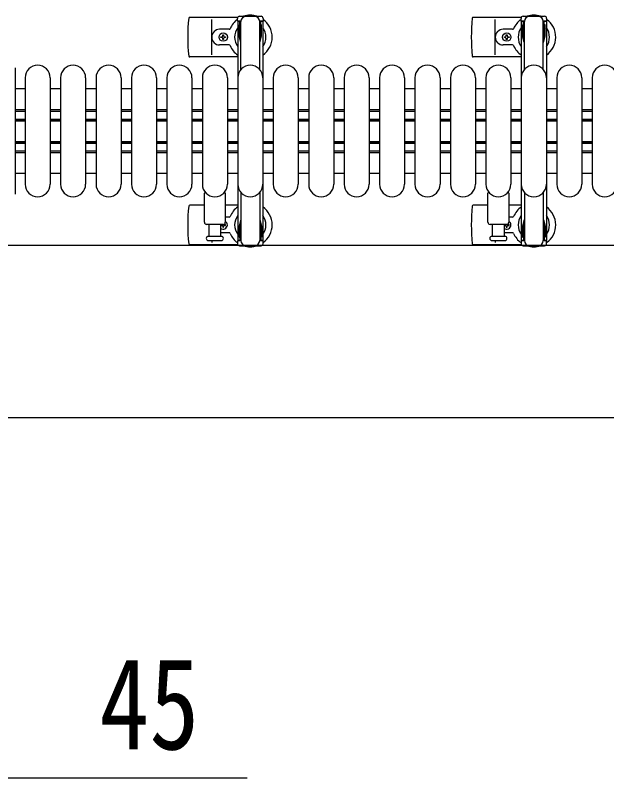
# Model space of a CAD drawing. Units: millimetres, scale not verified. Extents: x -16820 to 16820, y -11880 to 11880.
# Drawn here: x 2599 to 3166, y -1382 to -651 of the extents above; entities that cross this region are included whole.
import ezdxf
from ezdxf.enums import TextEntityAlignment as Align

# ---------------------------------------------------------------- set-up
doc = ezdxf.new("R2010")
doc.units = ezdxf.units.MM
doc.header["$LTSCALE"] = 50
for name, color, linetype in [('0-2_YKK_11', 7, 'Continuous'), ('0-4_YKK_13', 4, 'Continuous'), ('0-5_YKK_A1', 4, 'Continuous'), ('0-6_YKK_D', 6, 'Continuous')]:
    doc.layers.add(name, color=color, linetype=linetype)
doc.styles.add('ＭＳ ゴシック', font='')
doc.styles.get('ＭＳ ゴシック').set_extended_font_data('MS Gothic')

msp = doc.modelspace()

# ---------------------------------------------------------------- linework, layer by layer
at = {"layer": '0-2_YKK_11'}
for p, q in [((2608.08, -721.5), (2598.58, -721.5)), ((2642.08, -721.5), (2632.08, -721.5)), ((2676.08, -721.5), (2666.08, -721.5)), ((2710.08, -721.5), (2700.08, -721.5)), ((2744.08, -721.5), (2734.08, -721.5)), ((2778.08, -721.5), (2768.08, -721.5)), ((2812.08, -721.5), (2802.08, -721.5)), ((2846.08, -721.5), (2836.08, -721.5)), ((2880.08, -721.5), (2870.08, -721.5)), ((2914.08, -721.5), (2904.08, -721.5)), ((2948.08, -721.5), (2938.08, -721.5)), ((2982.08, -721.5), (2972.08, -721.5)), ((3016.08, -721.5), (3006.08, -721.5)), ((3050.08, -721.5), (3040.08, -721.5)), ((3084.08, -721.5), (3074.08, -721.5)), ((3118.08, -721.5), (3108.08, -721.5)), ((3152.08, -721.5), (3142.08, -721.5)), ((2598.58, -741.5), (2608.08, -741.5)), ((2598.58, -743.1), (2608.08, -743.1)), ((2632.08, -741.5), (2642.08, -741.5)), ((2632.08, -743.1), (2642.08, -743.1)), ((2666.08, -741.5), (2676.08, -741.5)), ((2666.08, -743.1), (2676.08, -743.1)), ((2700.08, -741.5), (2710.08, -741.5)), ((2700.08, -743.1), (2710.08, -743.1)), ((2734.08, -741.5), (2744.08, -741.5)), ((2734.08, -743.1), (2744.08, -743.1)), ((2768.08, -741.5), (2778.08, -741.5)), ((2768.08, -743.1), (2778.08, -743.1)), ((2802.08, -741.5), (2812.08, -741.5)), ((2802.08, -743.1), (2812.08, -743.1)), ((2836.08, -741.5), (2846.08, -741.5)), ((2836.08, -743.1), (2846.08, -743.1)), ((2870.08, -741.5), (2880.08, -741.5)), ((2870.08, -743.1), (2880.08, -743.1)), ((2904.08, -741.5), (2914.08, -741.5)), ((2904.08, -743.1), (2914.08, -743.1)), ((2938.08, -741.5), (2948.08, -741.5)), ((2938.08, -743.1), (2948.08, -743.1)), ((2972.08, -741.5), (2982.08, -741.5)), ((2972.08, -743.1), (2982.08, -743.1)), ((3006.08, -741.5), (3016.08, -741.5)), ((3006.08, -743.1), (3016.08, -743.1)), ((3040.08, -741.5), (3050.08, -741.5)), ((3040.08, -743.1), (3050.08, -743.1)), ((3074.08, -741.5), (3084.08, -741.5)), ((3074.08, -743.1), (3084.08, -743.1)), ((3108.08, -741.5), (3118.08, -741.5)), ((3108.08, -743.1), (3118.08, -743.1)), ((3142.08, -741.5), (3152.08, -741.5)), ((3142.08, -743.1), (3152.08, -743.1)), ((2598.58, -750.5), (2608.08, -750.5)), ((2598.58, -751.75), (2608.08, -751.75)), ((2598.58, -752.1), (2608.08, -752.1)), ((2632.08, -750.5), (2642.08, -750.5)), ((2632.08, -751.75), (2642.08, -751.75)), ((2632.08, -752.1), (2642.08, -752.1)), ((2666.08, -750.5), (2676.08, -750.5)), ((2666.08, -751.75), (2676.08, -751.75)), ((2666.08, -752.1), (2676.08, -752.1)), ((2700.08, -750.5), (2710.08, -750.5)), ((2700.08, -751.75), (2710.08, -751.75)), ((2700.08, -752.1), (2710.08, -752.1)), ((2734.08, -750.5), (2744.08, -750.5)), ((2734.08, -751.75), (2744.08, -751.75)), ((2734.08, -752.1), (2744.08, -752.1)), ((2768.08, -750.5), (2778.08, -750.5)), ((2768.08, -751.75), (2778.08, -751.75)), ((2768.08, -752.1), (2778.08, -752.1)), ((2802.08, -750.5), (2812.08, -750.5)), ((2802.08, -751.75), (2812.08, -751.75)), ((2802.08, -752.1), (2812.08, -752.1)), ((2836.08, -750.5), (2846.08, -750.5)), ((2836.08, -751.75), (2846.08, -751.75)), ((2836.08, -752.1), (2846.08, -752.1)), ((2870.08, -750.5), (2880.08, -750.5)), ((2870.08, -751.75), (2880.08, -751.75)), ((2870.08, -752.1), (2880.08, -752.1)), ((2904.08, -750.5), (2914.08, -750.5)), ((2904.08, -751.75), (2914.08, -751.75)), ((2904.08, -752.1), (2914.08, -752.1)), ((2938.08, -750.5), (2948.08, -750.5)), ((2938.08, -751.75), (2948.08, -751.75)), ((2938.08, -752.1), (2948.08, -752.1)), ((2972.08, -750.5), (2982.08, -750.5)), ((2972.08, -751.75), (2982.08, -751.75)), ((2972.08, -752.1), (2982.08, -752.1)), ((3006.08, -750.5), (3016.08, -750.5)), ((3006.08, -751.75), (3016.08, -751.75)), ((3006.08, -752.1), (3016.08, -752.1)), ((3040.08, -750.5), (3050.08, -750.5)), ((3040.08, -751.75), (3050.08, -751.75)), ((3040.08, -752.1), (3050.08, -752.1)), ((3074.08, -750.5), (3084.08, -750.5)), ((3074.08, -751.75), (3084.08, -751.75)), ((3074.08, -752.1), (3084.08, -752.1)), ((3108.08, -750.5), (3118.08, -750.5)), ((3108.08, -751.75), (3118.08, -751.75)), ((3108.08, -752.1), (3118.08, -752.1)), ((3142.08, -750.5), (3152.08, -750.5)), ((3142.08, -751.75), (3152.08, -751.75)), ((3142.08, -752.1), (3152.08, -752.1)), ((2598.58, -771.9), (2608.08, -771.9)), ((2598.58, -772.25), (2608.08, -772.25)), ((2598.58, -773.5), (2608.08, -773.5)), ((2632.08, -771.9), (2642.08, -771.9)), ((2632.08, -772.25), (2642.08, -772.25)), ((2632.08, -773.5), (2642.08, -773.5)), ((2666.08, -771.9), (2676.08, -771.9)), ((2666.08, -772.25), (2676.08, -772.25)), ((2666.08, -773.5), (2676.08, -773.5)), ((2700.08, -771.9), (2710.08, -771.9)), ((2700.08, -772.25), (2710.08, -772.25)), ((2700.08, -773.5), (2710.08, -773.5)), ((2734.08, -771.9), (2744.08, -771.9)), ((2734.08, -772.25), (2744.08, -772.25)), ((2734.08, -773.5), (2744.08, -773.5)), ((2768.08, -771.9), (2778.08, -771.9)), ((2768.08, -772.25), (2778.08, -772.25)), ((2768.08, -773.5), (2778.08, -773.5)), ((2802.08, -771.9), (2812.08, -771.9)), ((2802.08, -772.25), (2812.08, -772.25)), ((2802.08, -773.5), (2812.08, -773.5)), ((2836.08, -771.9), (2846.08, -771.9)), ((2836.08, -772.25), (2846.08, -772.25)), ((2836.08, -773.5), (2846.08, -773.5)), ((2870.08, -771.9), (2880.08, -771.9)), ((2870.08, -772.25), (2880.08, -772.25)), ((2870.08, -773.5), (2880.08, -773.5)), ((2904.08, -771.9), (2914.08, -771.9)), ((2904.08, -772.25), (2914.08, -772.25)), ((2904.08, -773.5), (2914.08, -773.5)), ((2938.08, -771.9), (2948.08, -771.9)), ((2938.08, -772.25), (2948.08, -772.25)), ((2938.08, -773.5), (2948.08, -773.5)), ((2972.08, -771.9), (2982.08, -771.9)), ((2972.08, -772.25), (2982.08, -772.25)), ((2972.08, -773.5), (2982.08, -773.5)), ((3006.08, -771.9), (3016.08, -771.9)), ((3006.08, -772.25), (3016.08, -772.25)), ((3006.08, -773.5), (3016.08, -773.5)), ((3040.08, -771.9), (3050.08, -771.9)), ((3040.08, -772.25), (3050.08, -772.25)), ((3040.08, -773.5), (3050.08, -773.5)), ((3074.08, -771.9), (3084.08, -771.9)), ((3074.08, -772.25), (3084.08, -772.25)), ((3074.08, -773.5), (3084.08, -773.5)), ((3108.08, -771.9), (3118.08, -771.9)), ((3108.08, -772.25), (3118.08, -772.25)), ((3108.08, -773.5), (3118.08, -773.5)), ((3142.08, -771.9), (3152.08, -771.9)), ((3142.08, -772.25), (3152.08, -772.25)), ((3142.08, -773.5), (3152.08, -773.5)), ((2598.58, -780.9), (2608.08, -780.9)), ((2632.08, -780.9), (2642.08, -780.9)), ((2666.08, -780.9), (2676.08, -780.9)), ((2700.08, -780.9), (2710.08, -780.9)), ((2734.08, -780.9), (2744.08, -780.9)), ((2768.08, -780.9), (2778.08, -780.9)), ((2802.08, -780.9), (2812.08, -780.9)), ((2836.08, -780.9), (2846.08, -780.9)), ((2870.08, -780.9), (2880.08, -780.9)), ((2904.08, -780.9), (2914.08, -780.9)), ((2938.08, -780.9), (2948.08, -780.9)), ((2972.08, -780.9), (2982.08, -780.9)), ((3006.08, -780.9), (3016.08, -780.9)), ((3040.08, -780.9), (3050.08, -780.9)), ((3074.08, -780.9), (3084.08, -780.9)), ((3108.08, -780.9), (3118.08, -780.9)), ((3142.08, -780.9), (3152.08, -780.9)), ((2598.58, -782.5), (2608.08, -782.5)), ((2632.08, -782.5), (2642.08, -782.5)), ((2666.08, -782.5), (2676.08, -782.5)), ((2700.08, -782.5), (2710.08, -782.5)), ((2734.08, -782.5), (2744.08, -782.5)), ((2768.08, -782.5), (2778.08, -782.5)), ((2802.08, -782.5), (2812.08, -782.5)), ((2836.08, -782.5), (2846.08, -782.5)), ((2870.08, -782.5), (2880.08, -782.5)), ((2904.08, -782.5), (2914.08, -782.5)), ((2938.08, -782.5), (2948.08, -782.5)), ((2972.08, -782.5), (2982.08, -782.5)), ((3006.08, -782.5), (3016.08, -782.5)), ((3040.08, -782.5), (3050.08, -782.5)), ((3074.08, -782.5), (3084.08, -782.5)), ((3108.08, -782.5), (3118.08, -782.5)), ((3142.08, -782.5), (3152.08, -782.5)), ((2598.58, -802.5), (2608.08, -802.5)), ((2632.08, -802.5), (2642.08, -802.5)), ((2666.08, -802.5), (2676.08, -802.5)), ((2700.08, -802.5), (2710.08, -802.5)), ((2734.08, -802.5), (2744.08, -802.5)), ((2768.08, -802.5), (2778.08, -802.5)), ((2802.08, -802.5), (2812.08, -802.5)), ((2836.08, -802.5), (2846.08, -802.5)), ((2870.08, -802.5), (2880.08, -802.5)), ((2904.08, -802.5), (2914.08, -802.5)), ((2938.08, -802.5), (2948.08, -802.5)), ((2972.08, -802.5), (2982.08, -802.5)), ((3006.08, -802.5), (3016.08, -802.5)), ((3040.08, -802.5), (3050.08, -802.5)), ((3074.08, -802.5), (3084.08, -802.5)), ((3108.08, -802.5), (3118.08, -802.5)), ((3142.08, -802.5), (3152.08, -802.5))]:
    msp.add_line(p, q, dxfattribs=at)
at = {"layer": '0-4_YKK_13'}
for p, q in [((2812.04, -653), (2765.98, -653)), ((2787.08, -689), (2787.08, -655)), ((2811.78, -656.8), (2811.78, -654)), ((2815.08, -656.8), (2811.78, -656.8)), ((2813.78, -652), (2834.38, -652)), ((2814.08, -673.8), (2814.08, -656.8)), ((2815.08, -703.06), (2815.08, -657)), ((2833.08, -703.06), (2833.08, -657)), ((2834.08, -673.8), (2834.08, -656.8)), ((3084.04, -653), (3037.98, -653)), ((3059.08, -689), (3059.08, -655)), ((3083.78, -656.8), (3083.78, -654)), ((3087.08, -656.8), (3083.78, -656.8)), ((3085.78, -652), (3106.38, -652)), ((3086.08, -673.8), (3086.08, -656.8)), ((3087.08, -703.06), (3087.08, -657)), ((3105.08, -703.06), (3105.08, -657)), ((3106.08, -673.8), (3106.08, -656.8)), ((2803.78, -664.5), (2794.58, -664.5)), ((2813.28, -660.3), (2814.08, -660.3)), ((2813.28, -670.81), (2813.28, -660.3)), ((2834.88, -660.3), (2834.08, -660.3)), ((2834.88, -670.81), (2834.88, -660.3)), ((3075.78, -664.5), (3066.58, -664.5)), ((3085.28, -660.3), (3086.08, -660.3)), ((3085.28, -670.81), (3085.28, -660.3)), ((3106.88, -660.3), (3106.08, -660.3)), ((3106.88, -670.81), (3106.88, -660.3)), ((2796.76, -672.44), (2795.88, -672.44)), ((2799.4, -671.56), (2800.28, -671.56)), ((2814.88, -676.8), (2813.28, -670.81)), ((2833.27, -676.8), (2834.88, -670.81)), ((3068.76, -672.44), (3067.88, -672.44)), ((3071.4, -671.56), (3072.28, -671.56)), ((3086.88, -676.8), (3085.28, -670.81)), ((3105.27, -676.8), (3106.88, -670.81)), ((2803.78, -679.5), (2794.58, -679.5)), ((2814.88, -676.8), (2815.08, -676.8)), ((2833.27, -676.8), (2833.08, -676.8)), ((3075.78, -679.5), (3066.58, -679.5)), ((3086.88, -676.8), (3087.08, -676.8)), ((3105.27, -676.8), (3105.08, -676.8)), ((2812.08, -691), (2765.98, -691)), ((3084.08, -691), (3037.98, -691)), ((2598.58, -701.5), (2598.58, -822.5)), ((2598.58, -701.5), (2598.58, -701.5)), ((2608.08, -711), (2608.08, -813)), ((2632.08, -711), (2632.08, -813)), ((2642.08, -711), (2642.08, -813)), ((2666.08, -711), (2666.08, -813)), ((2676.08, -711), (2676.08, -813)), ((2700.08, -711), (2700.08, -813)), ((2710.08, -711), (2710.08, -813)), ((2734.08, -711), (2734.08, -813)), ((2744.08, -711), (2744.08, -813)), ((2768.08, -711), (2768.08, -813)), ((2778.08, -711), (2778.08, -813)), ((2802.08, -711), (2802.08, -813)), ((2812.08, -711), (2812.08, -813)), ((2836.08, -711), (2836.08, -813)), ((2846.08, -711), (2846.08, -813)), ((2870.08, -711), (2870.08, -813)), ((2880.08, -711), (2880.08, -813)), ((2904.08, -711), (2904.08, -813)), ((2914.08, -711), (2914.08, -813)), ((2938.08, -711), (2938.08, -813)), ((2948.08, -711), (2948.08, -813)), ((2972.08, -711), (2972.08, -813)), ((2982.08, -711), (2982.08, -813)), ((3006.08, -711), (3006.08, -813)), ((3016.08, -711), (3016.08, -813)), ((3040.08, -711), (3040.08, -813)), ((3050.08, -711), (3050.08, -813)), ((3074.08, -711), (3074.08, -813)), ((3084.08, -711), (3084.08, -813)), ((3108.08, -711), (3108.08, -813)), ((3118.08, -711), (3118.08, -813)), ((3142.08, -711), (3142.08, -813)), ((3152.08, -711), (3152.08, -813)), ((2598.58, -822.5), (2598.58, -822.5)), ((2780.08, -849.5), (2780.08, -821.68)), ((2800.08, -821.68), (2800.08, -849.5)), ((2815.08, -820.94), (2815.08, -867)), ((2833.08, -820.94), (2833.08, -867)), ((3052.08, -849.5), (3052.08, -821.68)), ((3072.08, -821.68), (3072.08, -849.5)), ((3087.08, -820.94), (3087.08, -867)), ((3105.08, -820.94), (3105.08, -867)), ((2780.08, -833), (2765.98, -833)), ((2812.08, -833), (2800.08, -833)), ((3052.08, -833), (3037.98, -833)), ((3084.08, -833), (3072.08, -833)), ((2803.78, -844.5), (2800.08, -844.5)), ((2814.88, -847.2), (2813.28, -853.19)), ((2833.27, -847.2), (2834.88, -853.19)), ((3075.78, -844.5), (3072.08, -844.5)), ((3086.88, -847.2), (3085.28, -853.19)), ((3105.27, -847.2), (3106.88, -853.19)), ((2798.08, -851.5), (2782.08, -851.5)), ((2784.58, -863), (2784.58, -851.5)), ((2795.58, -851.5), (2795.58, -863)), ((2796.76, -851.56), (2795.88, -851.56)), ((2799.4, -852.44), (2800.28, -852.44)), ((2813.28, -853.19), (2813.28, -863.7)), ((2814.08, -850.2), (2814.08, -867.2)), ((2834.08, -850.2), (2834.08, -867.2)), ((2834.88, -853.19), (2834.88, -863.7)), ((3070.08, -851.5), (3054.08, -851.5)), ((3056.58, -863), (3056.58, -851.5)), ((3067.58, -851.5), (3067.58, -863)), ((3068.76, -851.56), (3067.88, -851.56)), ((3071.4, -852.44), (3072.28, -852.44)), ((3085.28, -853.19), (3085.28, -863.7)), ((3086.08, -850.2), (3086.08, -867.2)), ((3106.08, -850.2), (3106.08, -867.2)), ((3106.88, -853.19), (3106.88, -863.7)), ((2803.78, -859.5), (2795.58, -859.5)), ((3075.78, -859.5), (3067.58, -859.5)), ((2796.33, -863), (2783.83, -863)), ((2783.83, -867), (2796.33, -867)), ((2787.08, -867), (2787.08, -869)), ((2811.78, -867.2), (2811.78, -870)), ((2815.08, -867.2), (2811.78, -867.2)), ((2813.28, -863.7), (2814.08, -863.7)), ((2834.88, -863.7), (2834.08, -863.7)), ((3068.33, -863), (3055.83, -863)), ((3055.83, -867), (3068.33, -867)), ((3059.08, -867), (3059.08, -869)), ((3083.78, -867.2), (3083.78, -870)), ((3087.08, -867.2), (3083.78, -867.2)), ((3085.28, -863.7), (3086.08, -863.7)), ((3106.88, -863.7), (3106.08, -863.7)), ((2812.04, -871), (2765.98, -871)), ((2813.78, -872), (2834.38, -872)), ((3084.04, -871), (3037.98, -871)), ((3085.78, -872), (3106.38, -872))]:
    msp.add_line(p, q, dxfattribs=at)
for points in [[(2836.38, -654), (2836.38, -656.8), (2833.08, -656.8)], [(3108.38, -654), (3108.38, -656.8), (3105.08, -656.8)], [(2795.88, -672.44), (2795.88, -671.56), (2796.76, -671.56)], [(2797.64, -670.68), (2797.64, -669.8), (2798.52, -669.8), (2798.52, -670.68)], [(2800.28, -671.56), (2800.28, -672.44), (2799.4, -672.44)], [(3067.88, -672.44), (3067.88, -671.56), (3068.76, -671.56)], [(3069.64, -670.68), (3069.64, -669.8), (3070.52, -669.8), (3070.52, -670.68)], [(3072.28, -671.56), (3072.28, -672.44), (3071.4, -672.44)], [(2798.52, -673.32), (2798.52, -674.2), (2797.64, -674.2), (2797.64, -673.32)], [(3070.52, -673.32), (3070.52, -674.2), (3069.64, -674.2), (3069.64, -673.32)], [(2795.88, -851.56), (2795.88, -852.44), (2796.76, -852.44)], [(2797.64, -853.32), (2797.64, -854.2), (2798.52, -854.2), (2798.52, -853.32)], [(2800.28, -852.44), (2800.28, -851.56), (2799.4, -851.56)], [(3067.88, -851.56), (3067.88, -852.44), (3068.76, -852.44)], [(3069.64, -853.32), (3069.64, -854.2), (3070.52, -854.2), (3070.52, -853.32)], [(3072.28, -852.44), (3072.28, -851.56), (3071.4, -851.56)], [(2836.38, -870), (2836.38, -867.2), (2833.08, -867.2)], [(3108.38, -870), (3108.38, -867.2), (3105.08, -867.2)]]:
    msp.add_lwpolyline(points, dxfattribs=at)
for centre in [(2798.08, -672), (3070.08, -672)]:
    msp.add_circle(centre, 4, dxfattribs=at)
for centre, radius, start, end in [((2945.08, -672), 181, 174.26083, 185.73917), ((2765.98, -654), 1, 90, 174.26083), ((2824.08, -672), 21, 125.85347, 157.27158), ((2813.78, -654), 2, 90, 180), ((2820.08, -657), 5, 90, 180), ((2824.08, -672), 21, 72.24721, 107.75279), ((2828.08, -657), 5, 0, 90), ((2834.38, -654), 2, 0, 90), ((2824.08, -672), 21, 304.8499, 54.14653), ((3217.08, -672), 181, 174.26083, 185.73917), ((3037.98, -654), 1, 90, 174.26083), ((3096.08, -672), 21, 125.85347, 157.27158), ((3085.78, -654), 2, 90, 180), ((3092.08, -657), 5, 90, 180), ((3096.08, -672), 21, 72.24721, 107.75279), ((3100.08, -657), 5, 0, 90), ((3106.38, -654), 2, 0, 90), ((3096.08, -672), 21, 304.8499, 54.14653), ((2794.58, -672), 7.5, 90, 270), ((2803.78, -663.5), 1, 270, 337.27158), ((2824.08, -672), 15, 143.1301, 216.8699), ((2824.08, -672), 15, 323.1301, 36.8699), ((3066.58, -672), 7.5, 90, 270), ((3075.78, -663.5), 1, 270, 337.27158), ((3096.08, -672), 15, 143.1301, 216.8699), ((3096.08, -672), 15, 323.1301, 36.8699), ((2796.76, -670.68), 0.88, 270, 0), ((2796.76, -673.32), 0.88, 0, 90), ((2799.4, -670.68), 0.88, 180, 270), ((2799.4, -673.32), 0.88, 90, 180), ((3068.76, -670.68), 0.88, 270, 0), ((3068.76, -673.32), 0.88, 0, 90), ((3071.4, -670.68), 0.88, 180, 270), ((3071.4, -673.32), 0.88, 90, 180), ((2803.78, -680.5), 1, 22.72842, 90), ((3075.78, -680.5), 1, 22.72842, 90), ((2824.08, -672), 21, 202.72842, 235.1501), ((3096.08, -672), 21, 202.72842, 235.1501), ((2765.98, -690), 1, 185.73917, 270), ((3037.98, -690), 1, 185.73917, 270), ((2620.08, -711), 12, 0, 180), ((2654.08, -711), 12, 0, 180), ((2688.08, -711), 12, 0, 180), ((2722.08, -711), 12, 0, 180), ((2756.08, -711), 12, 0, 180), ((2790.08, -711), 12, 0, 180), ((2824.08, -711), 12, 0, 180), ((2858.08, -711), 12, 0, 180), ((2892.08, -711), 12, 0, 180), ((2926.08, -711), 12, 0, 180), ((2960.08, -711), 12, 0, 180), ((2994.08, -711), 12, 0, 180), ((3028.08, -711), 12, 0, 180), ((3062.08, -711), 12, 0, 180), ((3096.08, -711), 12, 0, 180), ((3130.08, -711), 12, 0, 180), ((3164.08, -711), 12, 0, 180), ((2620.08, -813), 12, 180, 0), ((2654.08, -813), 12, 180, 0), ((2688.08, -813), 12, 180, 0), ((2722.08, -813), 12, 180, 0), ((2756.08, -813), 12, 180, 0), ((2790.08, -813), 12, 180, 0), ((2824.08, -813), 12, 180, 0), ((2858.08, -813), 12, 180, 0), ((2892.08, -813), 12, 180, 0), ((2926.08, -813), 12, 180, 0), ((2960.08, -813), 12, 180, 0), ((2994.08, -813), 12, 180, 0), ((3028.08, -813), 12, 180, 0), ((3062.08, -813), 12, 180, 0), ((3096.08, -813), 12, 180, 0), ((3130.08, -813), 12, 180, 0), ((3164.08, -813), 12, 180, 0), ((2781.08, -821.68), 1, 101.93946, 180), ((2799.08, -821.68), 1, 0, 78.06047), ((3053.08, -821.68), 1, 101.93946, 180), ((3071.08, -821.68), 1, 0, 78.06047), ((2765.98, -834), 1, 90, 174.26083), ((3037.98, -834), 1, 90, 174.26083), ((2945.08, -852), 181, 174.26083, 185.73917), ((2824.08, -852), 21, 124.8499, 157.27158), ((2824.08, -852), 21, 305.85347, 55.1501), ((3217.08, -852), 181, 174.26083, 185.73917), ((3096.08, -852), 21, 124.8499, 157.27158), ((3096.08, -852), 21, 305.85347, 55.1501), ((2803.78, -843.5), 1, 270, 337.27158), ((2824.08, -852), 15, 143.1301, 216.8699), ((2824.08, -852), 15, 323.1301, 36.8699), ((3075.78, -843.5), 1, 270, 337.27158), ((3096.08, -852), 15, 143.1301, 216.8699), ((3096.08, -852), 15, 323.1301, 36.8699), ((2782.08, -849.5), 2, 180, 270), ((2798.08, -852), 4, 231.31772, 60.00008), ((2796.76, -850.68), 0.88, 270, 291.27567), ((2796.76, -853.32), 0.88, 0, 90), ((2798.08, -849.5), 2, 270, 0), ((2799.4, -853.32), 0.88, 90, 180), ((2799.4, -850.68), 0.88, 229.87646, 270), ((3054.08, -849.5), 2, 180, 270), ((3070.08, -852), 4, 231.31772, 60.00008), ((3068.76, -850.68), 0.88, 270, 291.27567), ((3068.76, -853.32), 0.88, 0, 90), ((3070.08, -849.5), 2, 270, 0), ((3071.4, -853.32), 0.88, 90, 180), ((3071.4, -850.68), 0.88, 229.87646, 270), ((2803.78, -860.5), 1, 22.72842, 90), ((2824.08, -852), 21, 202.72842, 234.14653), ((3075.78, -860.5), 1, 22.72842, 90), ((3096.08, -852), 21, 202.72842, 234.14653), ((2783.83, -865), 2, 90, 180), ((2783.83, -865), 2, 180, 270), ((2796.33, -865), 2, 0, 90), ((2796.33, -865), 2, 270, 0), ((2820.08, -867), 5, 180, 270), ((2828.08, -867), 5, 270, 0), ((3055.83, -865), 2, 90, 180), ((3055.83, -865), 2, 180, 270), ((3068.33, -865), 2, 0, 90), ((3068.33, -865), 2, 270, 0), ((3092.08, -867), 5, 180, 270), ((3100.08, -867), 5, 270, 0), ((2765.98, -870), 1, 185.73917, 270), ((2813.78, -870), 2, 180, 270), ((2824.08, -852), 21, 252.24721, 287.75279), ((2834.38, -870), 2, 270, 0), ((3037.98, -870), 1, 185.73917, 270), ((3085.78, -870), 2, 180, 270), ((3096.08, -852), 21, 252.24721, 287.75279), ((3106.38, -870), 2, 270, 0)]:
    msp.add_arc(centre, radius, start, end, dxfattribs=at)
at = {"layer": '0-5_YKK_A1'}
for p, q in [((2815.08, -657), (2812.08, -657)), ((2812.08, -657), (2812.08, -867)), ((2836.08, -657), (2833.08, -657)), ((3087.08, -657), (3084.08, -657)), ((3084.08, -657), (3084.08, -867)), ((3108.08, -657), (3105.08, -657)), ((2815.08, -867), (2812.08, -867)), ((3087.08, -867), (3084.08, -867))]:
    msp.add_line(p, q, dxfattribs=at)
for points in [[(2836.08, -657), (2836.08, -867), (2833.08, -867)], [(3108.08, -657), (3108.08, -867), (3105.08, -867)]]:
    msp.add_lwpolyline(points, dxfattribs=at)
at = {"layer": '0-6_YKK_D'}
for p, q in [((2571.58, -871.5), (3984.08, -871.5)), ((2571.58, -871.5), (3984.08, -871.5)), ((2571.58, -1036.5), (3984.08, -1036.5))]:
    msp.add_line(p, q, dxfattribs=at)
msp.add_lwpolyline([(2533.58, -1382), (2578.58, -1382), (2820.98, -1382)], dxfattribs=at)

# ---------------------------------------------------------------- texts
at = {"layer": '0-6_YKK_D', "style": 'ＭＳ ゴシック', "width": 0.8}
msp.add_text('45', height=87.98, dxfattribs=at).set_placement((2679.38, -1381.2), align=Align.BOTTOM_LEFT)

doc.saveas('drawing.dxf')
